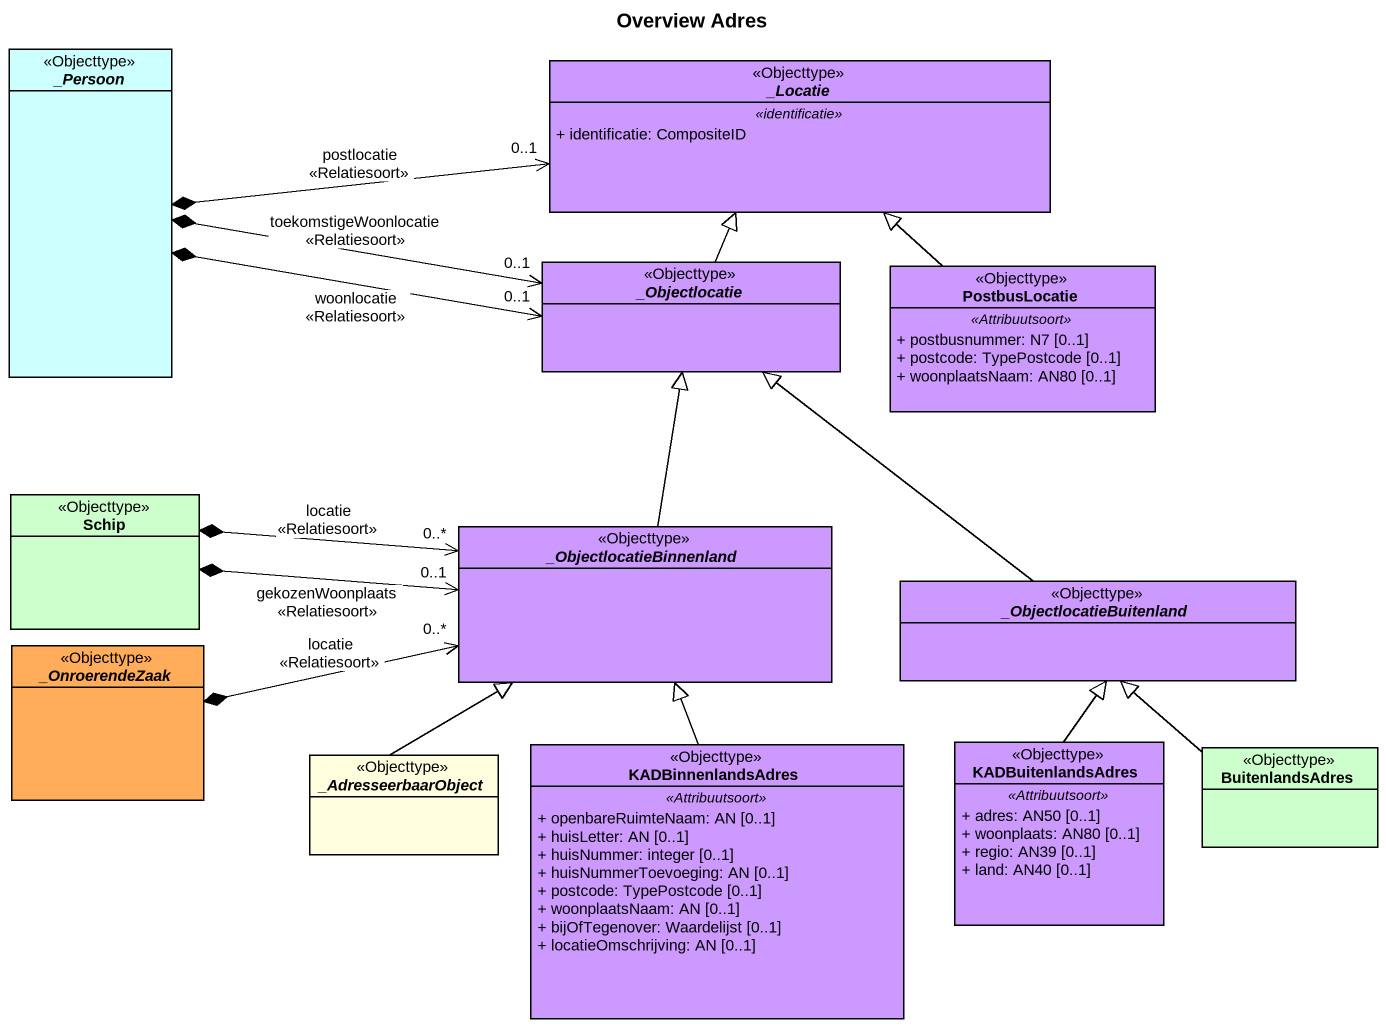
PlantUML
@startuml
title Overview Adres
hide circle
hide empty members
skinparam classAttributeIconSize 0
abstract class "_Persoon" as Persoon <<Objecttype>> #CCFFFF
abstract class "_Locatie" as Locatie <<Objecttype>> #CC99FF {
  .. <<identificatie>> ..
  + identificatie: CompositeID
}
abstract class "_Objectlocatie" as Objectlocatie <<Objecttype>> #CC99FF
class PostbusLocatie <<Objecttype>> #CC99FF {
  .. <<Attribuutsoort>> ..
  + postbusnummer: N7 [0..1]
  + postcode: TypePostcode [0..1]
  + woonplaatsNaam: AN80 [0..1]
}
class Schip <<Objecttype>> #CCFFCC
abstract class "_ObjectlocatieBinnenland" as ObjectlocatieBinnenland <<Objecttype>> #CC99FF
abstract class "_ObjectlocatieBuitenland" as ObjectlocatieBuitenland <<Objecttype>> #CC99FF
abstract class "_OnroerendeZaak" as OnroerendeZaak <<Objecttype>> #FFAD5B
class KADBuitenlandsAdres <<Objecttype>> #CC99FF {
  .. <<Attribuutsoort>> ..
  + adres: AN50 [0..1]
  + woonplaats: AN80 [0..1]
  + regio: AN39 [0..1]
  + land: AN40 [0..1]
}
abstract class "_AdresseerbaarObject" as AdresseerbaarObject <<Objecttype>> #FFFFE0
class KADBinnenlandsAdres <<Objecttype>> #CC99FF {
  .. <<Attribuutsoort>> ..
  + openbareRuimteNaam: AN [0..1]
  + huisLetter: AN [0..1]
  + huisNummer: integer [0..1]
  + huisNummerToevoeging: AN [0..1]
  + postcode: TypePostcode [0..1]
  + woonplaatsNaam: AN [0..1]
  + bijOfTegenover: Waardelijst [0..1]
  + locatieOmschrijving: AN [0..1]
}
class BuitenlandsAdres <<Objecttype>> #CCFFCC
Persoon *-right-> "0..1" Locatie : postlocatie\n<<Relatiesoort>>
Persoon *-right-> "0..1" Objectlocatie : toekomstigeWoonlocatie\n<<Relatiesoort>>
Persoon *-right-> "0..1" Objectlocatie : woonlocatie\n<<Relatiesoort>>
Objectlocatie -up-|> Locatie
PostbusLocatie -up-|> Locatie
Schip *-right-> "0..*" ObjectlocatieBinnenland : locatie\n<<Relatiesoort>>
Schip *-right-> "0..1" ObjectlocatieBinnenland : gekozenWoonplaats\n<<Relatiesoort>>
ObjectlocatieBinnenland -up-|> Objectlocatie
ObjectlocatieBuitenland -up-|> Objectlocatie
OnroerendeZaak *-right-> "0..*" ObjectlocatieBinnenland : locatie\n<<Relatiesoort>>
KADBuitenlandsAdres -up-|> ObjectlocatieBuitenland
AdresseerbaarObject -up-|> ObjectlocatieBinnenland
KADBinnenlandsAdres -up-|> ObjectlocatieBinnenland
BuitenlandsAdres -up-|> ObjectlocatieBuitenland
@enduml
